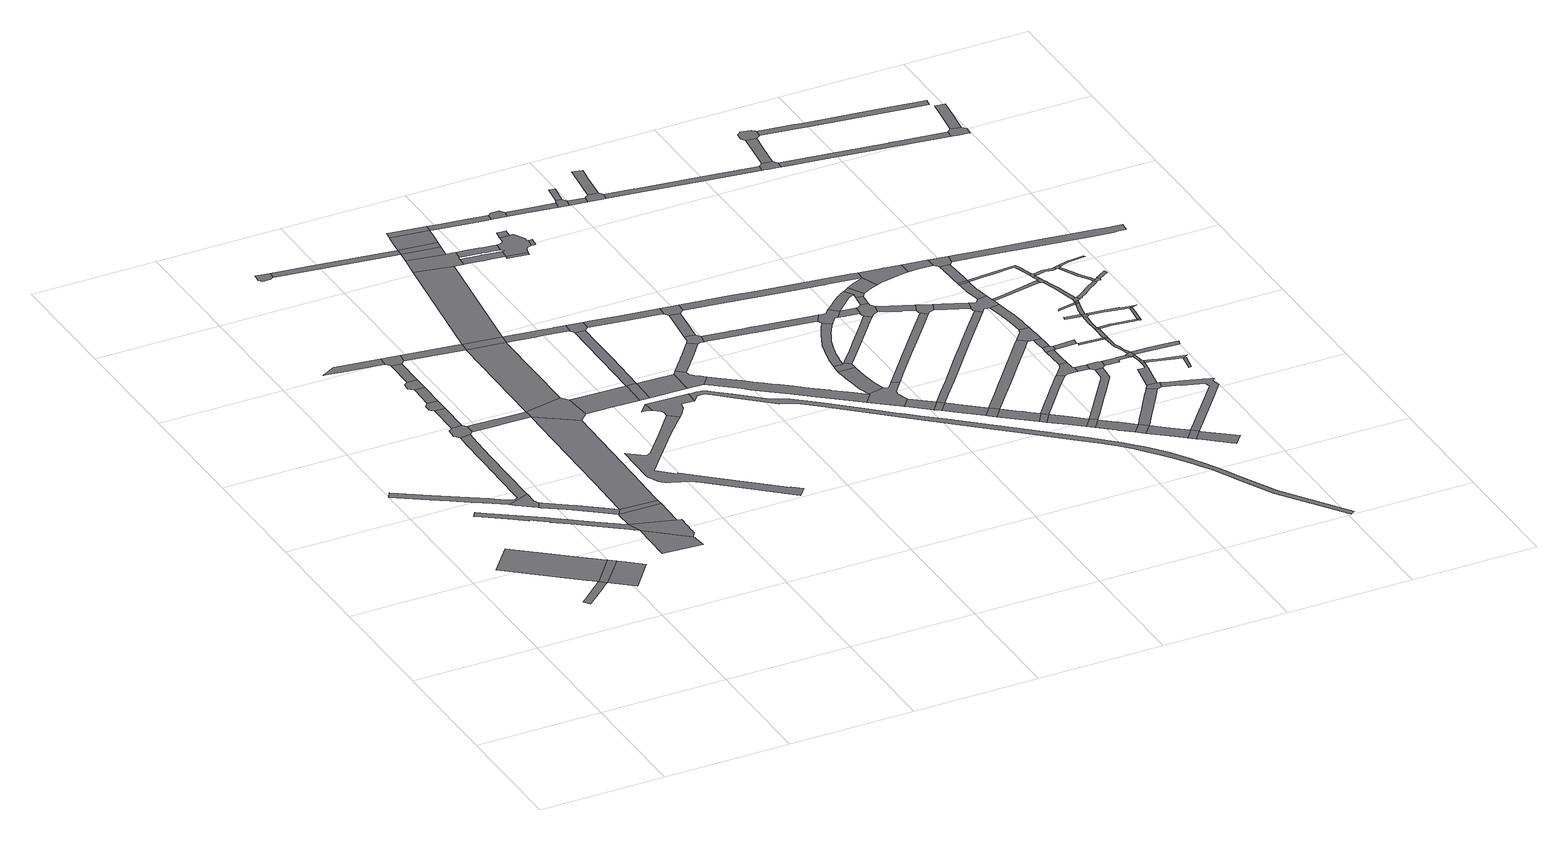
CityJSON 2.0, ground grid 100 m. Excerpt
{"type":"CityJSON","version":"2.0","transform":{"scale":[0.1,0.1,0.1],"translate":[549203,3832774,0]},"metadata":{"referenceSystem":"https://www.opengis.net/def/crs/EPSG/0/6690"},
"CityObjects":{
"road1":{"type":"Road","attributes":{"RoadStructureAttribute.sectionType":"1"},"geometry":[{"type":"MultiSurface","lod":"1","boundaries":[[[0,1,2,3,4,5,6,7,8]]]}]},
"road2":{"type":"Road","attributes":{"function":"2","RoadStructureAttribute.sectionType":"1"},"geometry":[{"type":"MultiSurface","lod":"1","boundaries":[[[9,10,11,12,13,14,15,16,17,18,19,20,0,21]]]}]},
"road3":{"type":"Road","geometry":[{"type":"MultiSurface","lod":"1","boundaries":[[[21,0,8,22]]]}]},
"road4":{"type":"Road","attributes":{"RoadStructureAttribute.sectionType":"1"},"geometry":[{"type":"MultiSurface","lod":"1","boundaries":[[[23,24,25,26,27,28,29,30,31,32,33,34,35,36,37,38,39,40,41,42,43,44,45,46,47,48,49,50,51]]]}]},
"road5":{"type":"Road","geometry":[{"type":"MultiSurface","lod":"1","boundaries":[[[52,22,8,53,54,55,56,57]]]}]},
"road6":{"type":"Road","attributes":{"RoadStructureAttribute.sectionType":"1"},"geometry":[{"type":"MultiSurface","lod":"1","boundaries":[[[58,59,60,61,62,63,64,65,66,67,68,69,70,71,72,73,74,75,76,77,78,79,80,81,82,83,84,85,86,87,88]]]}]},
"road7":{"type":"Road","geometry":[{"type":"MultiSurface","lod":"1","boundaries":[[[89,90,91,92,93,94,95,51,50,96,97,98,99,100]]]}]},
"road8":{"type":"Road","attributes":{"RoadStructureAttribute.sectionType":"1"},"geometry":[{"type":"MultiSurface","lod":"1","boundaries":[[[101,102,103,104,100,99,105,106,107,108,109,110]]]}]},
"road9":{"type":"Road","geometry":[{"type":"MultiSurface","lod":"1","boundaries":[[[111,112,113,114,115,116,29,28,117,118,119]]]}]},
"road10":{"type":"Road","attributes":{"RoadStructureAttribute.sectionType":"1"},"geometry":[{"type":"MultiSurface","lod":"1","boundaries":[[[120,121,122,123,124,125,126,127,128,129]]]}]},
"road11":{"type":"Road","attributes":{"RoadStructureAttribute.sectionType":"1"},"geometry":[{"type":"MultiSurface","lod":"1","boundaries":[[[130,111,119,131]]]}]},
"road12":{"type":"Road","geometry":[{"type":"MultiSurface","lod":"1","boundaries":[[[87,132,133,134,135,136,137]]]}]},
"road13":{"type":"Road","geometry":[{"type":"MultiSurface","lod":"1","boundaries":[[[138,139,140,141,142,143,130,131,144]]]}]},
"road14":{"type":"Road","geometry":[{"type":"MultiSurface","lod":"1","boundaries":[[[88,87,137,145,146,147,148,149,150]]]}]},
"road15":{"type":"Road","geometry":[{"type":"MultiSurface","lod":"1","boundaries":[[[109,151,152,88,150,153,154]]]}]},
"road16":{"type":"Road","attributes":{"RoadStructureAttribute.sectionType":"1"},"geometry":[{"type":"MultiSurface","lod":"1","boundaries":[[[155,156,157,138,144,158,159]]]}]},
"road17":{"type":"Road","attributes":{"RoadStructureAttribute.sectionType":"1"},"geometry":[{"type":"MultiSurface","lod":"1","boundaries":[[[110,109,154,160]]]}]},
"road18":{"type":"Road","geometry":[{"type":"MultiSurface","lod":"1","boundaries":[[[161,162,163,164,165,166,155,159,167]]]}]},
"road19":{"type":"Road","attributes":{"RoadStructureAttribute.sectionType":"1"},"geometry":[{"type":"MultiSurface","lod":"1","boundaries":[[[168,161,167,169]]]}]},
"road20":{"type":"Road","attributes":{"RoadStructureAttribute.sectionType":"1"},"geometry":[{"type":"MultiSurface","lod":"1","boundaries":[[[170,171,118,117,172,173,174,175]]]}]},
"road21":{"type":"Road","geometry":[{"type":"MultiSurface","lod":"1","boundaries":[[[129,128,176,177,168,169,178,179]]]}]},
"road22":{"type":"Road","attributes":{"RoadStructureAttribute.sectionType":"1"},"geometry":[{"type":"MultiSurface","lod":"1","boundaries":[[[174,180,181,182,183,184,185,186,187,188,110,160,189,190,191,192,193,194]]]}]},
"road23":{"type":"Road","geometry":[{"type":"MultiSurface","lod":"1","boundaries":[[[195,196,197,198,199,200,201,202]]]}]},
"road24":{"type":"Road","attributes":{"RoadStructureAttribute.sectionType":"1"},"geometry":[{"type":"MultiSurface","lod":"1","boundaries":[[[203,179,178,204,205,206]]]}]},
"road25":{"type":"Road","geometry":[{"type":"MultiSurface","lod":"1","boundaries":[[[207,175,174,194,208,209]]]}]},
"road26":{"type":"Road","attributes":{"RoadStructureAttribute.sectionType":"1"},"geometry":[{"type":"MultiSurface","lod":"1","boundaries":[[[205,210,175,207,211,212]]]}]},
"road27":{"type":"Road","attributes":{"RoadStructureAttribute.sectionType":"1"},"geometry":[{"type":"MultiSurface","lod":"1","boundaries":[[[213,202,201,214,215,216]]]}]},
"road28":{"type":"Road","geometry":[{"type":"MultiSurface","lod":"1","boundaries":[[[206,205,212,217]]]}]},
"road29":{"type":"Road","attributes":{"RoadStructureAttribute.sectionType":"1"},"geometry":[{"type":"MultiSurface","lod":"1","boundaries":[[[218,219,220,221,222,223,224,225,226,227,228,229,230,231,232,233,234,235,236,237,238,239,240,241,242,243,244,245,246,247,248,249,250]]]}]},
"road30":{"type":"Road","attributes":{"RoadStructureAttribute.sectionType":"1"},"geometry":[{"type":"MultiSurface","lod":"1","boundaries":[[[251,209,208,252,253,254]]]}]},
"road31":{"type":"Road","geometry":[{"type":"MultiSurface","lod":"1","boundaries":[[[255,256,257,258,259,260,261]]]}]},
"road32":{"type":"Road","attributes":{"RoadStructureAttribute.sectionType":"1"},"geometry":[{"type":"MultiSurface","lod":"1","boundaries":[[[262,206,217,263,264,265]]]}]},
"road33":{"type":"Road","geometry":[{"type":"MultiSurface","lod":"1","boundaries":[[[266,254,253,267,268]]]}]},
"road34":{"type":"Road","attributes":{"RoadStructureAttribute.sectionType":"1"},"geometry":[{"type":"MultiSurface","lod":"1","boundaries":[[[269,270,271,272,273,274,217,212,275,276,277,278,279,280]]]}]},
"road35":{"type":"Road","geometry":[{"type":"MultiSurface","lod":"1","boundaries":[[[281,282,255,261,283,284,285,286,287,218,250,288,289,290,291,292]]]}]},
"road36":{"type":"Road","attributes":{"RoadStructureAttribute.sectionType":"1"},"geometry":[{"type":"MultiSurface","lod":"1","boundaries":[[[293,294,295,266,268,296,297,298]]]}]},
"road37":{"type":"Road","attributes":{"RoadStructureAttribute.sectionType":"1"},"geometry":[{"type":"MultiSurface","lod":"1","boundaries":[[[299,268,267,300,301]]]}]},
"road38":{"type":"Road","geometry":[{"type":"MultiSurface","lod":"1","boundaries":[[[302,262,265,303,304,305,306,307,308,309,310,311,312,313]]]}]},
"road39":{"type":"Road","attributes":{"RoadStructureAttribute.sectionType":"1"},"geometry":[{"type":"MultiSurface","lod":"1","boundaries":[[[214,314,302,313,315,316]]]}]},
"road40":{"type":"Road","geometry":[{"type":"MultiSurface","lod":"1","boundaries":[[[216,215,214,316,317]]]}]},
"road41":{"type":"Road","attributes":{"RoadStructureAttribute.sectionType":"7"},"geometry":[{"type":"MultiSurface","lod":"1","boundaries":[[[318,319,320,321,322,323,216,317,324,325,326,327]]]}]},
"road42":{"type":"Road","geometry":[{"type":"MultiSurface","lod":"1","boundaries":[[[280,279,328,293,298,329,330,331,332]]]}]},
"road43":{"type":"Road","geometry":[{"type":"MultiSurface","lod":"1","boundaries":[[[333,318,327,334,335]]]}]},
"road44":{"type":"Road","geometry":[{"type":"MultiSurface","lod":"1","boundaries":[[[336,337,301,300,338,339,340,341,342,343,344,345]]]}]},
"road45":{"type":"Road","attributes":{"RoadStructureAttribute.sectionType":"1"},"geometry":[{"type":"MultiSurface","lod":"1","boundaries":[[[346,347,348,349,304,303,350,351,352,353,354]]]}]},
"road46":{"type":"Road","attributes":{"RoadStructureAttribute.sectionType":"1"},"geometry":[{"type":"MultiSurface","lod":"1","boundaries":[[[355,356,357,358,311,310,359,360,361,362,363,364,365,366,367]]]}]},
"road47":{"type":"Road","attributes":{"RoadStructureAttribute.sectionType":"1"},"geometry":[{"type":"MultiSurface","lod":"1","boundaries":[[[368,369,370,371,372,336,345,373,374,375,376,377]]]}]},
"road48":{"type":"Road","attributes":{"RoadStructureAttribute.sectionType":"1"},"geometry":[{"type":"MultiSurface","lod":"1","boundaries":[[[378,379,380,381,332,331,382,383,384,385,386,387]]]}]},
"road49":{"type":"Road","geometry":[{"type":"MultiSurface","lod":"1","boundaries":[[[353,388,389,390,391]]]}]},
"road50":{"type":"Road","attributes":{"RoadStructureAttribute.sectionType":"1"},"geometry":[{"type":"MultiSurface","lod":"1","boundaries":[[[392,393,394,334,327,395,396,397,398,399]]]}]},
"road51":{"type":"Road","geometry":[{"type":"MultiSurface","lod":"1","boundaries":[[[400,401,402,367,366,403,404,405,406,407,408,354,353,391,409,410,411,412,413,414,415,416,417,418,419,420,421,422,423]]]}]},
"road52":{"type":"Road","geometry":[{"type":"MultiSurface","lod":"1","boundaries":[[[424,425,426,368,377,427,428,429,430]]]}]},
"road53":{"type":"Road","attributes":{"RoadStructureAttribute.sectionType":"1"},"geometry":[{"type":"MultiSurface","lod":"1","boundaries":[[[431,432,433,434,435,436,437,438,439,440,441,442,339,338,443,444,445,446,447,448,449,450,451,452]]]}]},
"road54":{"type":"Road","geometry":[{"type":"MultiSurface","lod":"1","boundaries":[[[453,454,455,456,457,400,423]]]}]},
"road55":{"type":"Road","attributes":{"RoadStructureAttribute.sectionType":"1"},"geometry":[{"type":"MultiSurface","lod":"1","boundaries":[[[458,459,424,430,460]]]}]},
"road56":{"type":"Road","geometry":[{"type":"MultiSurface","lod":"1","boundaries":[[[461,462,463,464,414,413]]]}]},
"road57":{"type":"Road","geometry":[{"type":"MultiSurface","lod":"1","boundaries":[[[465,387,386,466,458,460,467,468]]]}]},
"road58":{"type":"Road","geometry":[{"type":"MultiSurface","lod":"1","boundaries":[[[469,470,471,399,398,472,473,474,475,476]]]}]},
"road59":{"type":"Road","attributes":{"RoadStructureAttribute.sectionType":"1"},"geometry":[{"type":"MultiSurface","lod":"1","boundaries":[[[477,473,472,478,479,480]]]}]},
"road60":{"type":"Road","geometry":[{"type":"MultiSurface","lod":"1","boundaries":[[[481,482,483,484,485,486,452,451,487,488,489,490,491,492,493,494]]]}]},
"road61":{"type":"Road","attributes":{"RoadStructureAttribute.sectionType":"1"},"geometry":[{"type":"MultiSurface","lod":"1","boundaries":[[[495,496,497,498,499,500,501,502,503,429,428,504,505,506,507,508,509,510,511,512,513,514]]]}]},
"road62":{"type":"Road","attributes":{"RoadStructureAttribute.sectionType":"1"},"geometry":[{"type":"MultiSurface","lod":"1","boundaries":[[[515,516,517,518,519,520,521,522,523,524,525,526,486,485]]]}]},
"road63":{"type":"Road","geometry":[{"type":"MultiSurface","lod":"1","boundaries":[[[527,528,529,530,531,532,533,534,520,519,535,536]]]}]},
"road64":{"type":"Road","attributes":{"RoadStructureAttribute.sectionType":"1"},"geometry":[{"type":"MultiSurface","lod":"1","boundaries":[[[490,489,537,538,539,540]]]}]},
"road65":{"type":"Road","attributes":{"RoadStructureAttribute.sectionType":"1"},"geometry":[{"type":"MultiSurface","lod":"1","boundaries":[[[541,542,543,544,545,546,547,548,549,550,551,552,553,554,555,556,557,558,559,560,561,562,563,564,565,566,567,568,569,570,571,572,573,574,575,576,577,578,579,292,291,580,581,582,583,584,585,586,587,588,589,590,591,592,593,594,595,596,597,598,599,600,601,602,603,604,605,606,607,608,609,610,611,612,613,614,615,616,617]]]}]},
"road66":{"type":"Road","geometry":[{"type":"MultiSurface","lod":"1","boundaries":[[[618,480,479,619,620,621,622]]]}]},
"road67":{"type":"Road","geometry":[{"type":"MultiSurface","lod":"1","boundaries":[[[540,539,623,624]]]}]},
"road68":{"type":"Road","geometry":[{"type":"MultiSurface","lod":"1","boundaries":[[[625,626,627,618,622]]]}]},
"road69":{"type":"Road","attributes":{"RoadStructureAttribute.sectionType":"1"},"geometry":[{"type":"MultiSurface","lod":"1","boundaries":[[[628,629,630,631,632,633,634,635,636,637,638,639,640,641,642,531,530,643,644,645,646,647,648,649,650,651,652,653,654,655,656,657,658,659,660]]]}]},
"road70":{"type":"Road","attributes":{"RoadStructureAttribute.sectionType":"1"},"geometry":[{"type":"MultiSurface","lod":"1","boundaries":[[[661,621,620,662,663]]]}]},
"road71":{"type":"Road","attributes":{"RoadStructureAttribute.sectionType":"1"},"geometry":[{"type":"MultiSurface","lod":"1","boundaries":[[[664,665,624,623,666,667,668]]]}]},
"road72":{"type":"Road","attributes":{"RoadStructureAttribute.sectionType":"1"},"geometry":[{"type":"MultiSurface","lod":"1","boundaries":[[[669,670,671,672,673,674,527,536,675,676,677,678]]]}]},
"road73":{"type":"Road","geometry":[{"type":"MultiSurface","lod":"1","boundaries":[[[679,680,681,663,662,682,683,684,685,686,687]]]}]},
"road74":{"type":"Road","geometry":[{"type":"MultiSurface","lod":"1","boundaries":[[[668,667,688,689,690]]]}]},
"road75":{"type":"Road","attributes":{"RoadStructureAttribute.sectionType":"1"},"geometry":[{"type":"MultiSurface","lod":"1","boundaries":[[[691,692,693,694,695,696,697,698,468,467,699,700,701,702,703,704,705,706,707,708,709]]]}]},
"road76":{"type":"Road","geometry":[{"type":"MultiSurface","lod":"1","boundaries":[[[710,711,712,713,514,513,714,628,660,715,716,717,718,719]]]}]},
"road77":{"type":"Road","attributes":{"RoadStructureAttribute.sectionType":"1"},"geometry":[{"type":"MultiSurface","lod":"1","boundaries":[[[720,721,722,679,687,723,724,725]]]}]},
"road78":{"type":"Road","attributes":{"RoadStructureAttribute.sectionType":"1"},"geometry":[{"type":"MultiSurface","lod":"1","boundaries":[[[726,727,728,690,689,729,730,731]]]}]},
"road79":{"type":"Road","attributes":{"RoadStructureAttribute.sectionType":"1"},"geometry":[{"type":"MultiSurface","lod":"1","boundaries":[[[732,733,734,735,736,481,494,737,738,739,740,741,742,743]]]}]},
"road80":{"type":"Road","attributes":{"RoadStructureAttribute.sectionType":"1"},"geometry":[{"type":"MultiSurface","lod":"1","boundaries":[[[744,745,719,718,746,747,748]]]}]},
"road81":{"type":"Road","geometry":[{"type":"MultiSurface","lod":"1","boundaries":[[[731,730,749,750]]]}]},
"road82":{"type":"Road","attributes":{"RoadStructureAttribute.sectionType":"1"},"geometry":[{"type":"MultiSurface","lod":"1","boundaries":[[[751,752,753,754,755,756,757,758,759,760,761,710,719,762,763,764,765,766,767]]]}]},
"road83":{"type":"Road","attributes":{"RoadStructureAttribute.sectionType":"1"},"geometry":[{"type":"MultiSurface","lod":"1","boundaries":[[[768,769,770,750,749,771,772,773]]]}]},
"road84":{"type":"Road","geometry":[{"type":"MultiSurface","lod":"1","boundaries":[[[774,775,776,748,747,777,778,669,678,779,780,781,782,783,784,785]]]}]},
"road85":{"type":"Road","attributes":{"RoadStructureAttribute.sectionType":"1"},"geometry":[{"type":"MultiSurface","lod":"1","boundaries":[[[786,787,788,789,790,791,792,793,794,540,624,795,796,797,798,799,800,801,802,803]]]}]},
"road86":{"type":"Road","attributes":{"RoadStructureAttribute.sectionType":"1"},"geometry":[{"type":"MultiSurface","lod":"1","boundaries":[[[804,774,785,805]]]}]},
"road87":{"type":"Road","geometry":[{"type":"MultiSurface","lod":"1","boundaries":[[[773,772,806,807,808]]]}]},
"road88":{"type":"Road","geometry":[{"type":"MultiSurface","lod":"1","boundaries":[[[809,810,751,767,804,805,811,812]]]}]},
"road89":{"type":"Road","attributes":{"RoadStructureAttribute.sectionType":"1"},"geometry":[{"type":"MultiSurface","lod":"1","boundaries":[[[813,814,815,816,817,668,690,818,819,820,821,822,823,824]]]}]},
"road90":{"type":"Road","attributes":{"RoadStructureAttribute.sectionType":"1"},"geometry":[{"type":"MultiSurface","lod":"1","boundaries":[[[825,826,827,828,731,750,829,830,831]]]}]},
"road91":{"type":"Road","attributes":{"RoadStructureAttribute.sectionType":"1"},"geometry":[{"type":"MultiSurface","lod":"1","boundaries":[[[832,782,781,833,834,835,836]]]}]},
"road92":{"type":"Road","attributes":{"RoadStructureAttribute.sectionType":"1"},"geometry":[{"type":"MultiSurface","lod":"1","boundaries":[[[837,838,839,840,807,806,841,842,843,844]]]}]},
"road93":{"type":"Road","attributes":{"RoadStructureAttribute.sectionType":"1"},"geometry":[{"type":"MultiSurface","lod":"1","boundaries":[[[708,845,846,847,848,849,809,812,850,851]]]}]},
"road94":{"type":"Road","attributes":{"RoadStructureAttribute.sectionType":"1"},"geometry":[{"type":"MultiSurface","lod":"1","boundaries":[[[852,853,854,684,683,855,856,857,858,859]]]}]},
"road95":{"type":"Road","geometry":[{"type":"MultiSurface","lod":"1","boundaries":[[[844,843,860,861,862]]]}]},
"road96":{"type":"Road","geometry":[{"type":"MultiSurface","lod":"1","boundaries":[[[863,864,836,835,865,732,743,866,867,868,869,870]]]}]},
"road97":{"type":"Road","attributes":{"RoadStructureAttribute.sectionType":"1"},"geometry":[{"type":"MultiSurface","lod":"1","boundaries":[[[871,872,873,874,875,773,808,876,877,878,879,880,881,882]]]}]},
"road98":{"type":"Road","attributes":{"RoadStructureAttribute.sectionType":"1"},"geometry":[{"type":"MultiSurface","lod":"1","boundaries":[[[883,884,861,860,885,886,887]]]}]},
"road99":{"type":"Road","geometry":[{"type":"MultiSurface","lod":"1","boundaries":[[[888,889,890,891,709,708,851,892,893,894,895,896,897,898]]]}]},
"road100":{"type":"Road","geometry":[{"type":"MultiSurface","lod":"1","boundaries":[[[899,900,901,902,903,904,905,906,825,831,907,908,909]]]}]},
"road101":{"type":"Road","attributes":{"RoadStructureAttribute.sectionType":"1"},"geometry":[{"type":"MultiSurface","lod":"1","boundaries":[[[910,870,869,911,912,913]]]}]},
"road102":{"type":"Road","geometry":[{"type":"MultiSurface","lod":"1","boundaries":[[[887,886,914,915]]]}]},
"road103":{"type":"Road","attributes":{"RoadStructureAttribute.sectionType":"1"},"geometry":[{"type":"MultiSurface","lod":"1","boundaries":[[[916,917,918,919,920,921,922,844,862,923,924,925,926,927,928,929,930,931,932]]]}]},
"road104":{"type":"Road","attributes":{"RoadStructureAttribute.sectionType":"1"},"geometry":[{"type":"MultiSurface","lod":"1","boundaries":[[[933,934,935,903,902]]]}]},
"road105":{"type":"Road","attributes":{"RoadStructureAttribute.sectionType":"1"},"geometry":[{"type":"MultiSurface","lod":"1","boundaries":[[[909,908,936,937]]]}]},
"road106":{"type":"Road","geometry":[{"type":"MultiSurface","lod":"1","boundaries":[[[938,939,935,934,940,941]]]}]},
"road107":{"type":"Road","geometry":[{"type":"MultiSurface","lod":"1","boundaries":[[[942,943,944,813,824,945,946,947,948,949,950,951]]]}]},
"road108":{"type":"Road","attributes":{"RoadStructureAttribute.sectionType":"1"},"geometry":[{"type":"MultiSurface","lod":"1","boundaries":[[[952,947,946,953,939,938]]]}]},
"road109":{"type":"Road","attributes":{"RoadStructureAttribute.sectionType":"1"},"geometry":[{"type":"MultiSurface","lod":"1","boundaries":[[[954,915,914,955,956,957,958]]]}]},
"road110":{"type":"Road","geometry":[{"type":"MultiSurface","lod":"1","boundaries":[[[959,960,961,937,936,871,882,962,963]]]}]},
"road111":{"type":"Road","geometry":[{"type":"MultiSurface","lod":"1","boundaries":[[[964,965,966,967,968,969,913,912,970,786,803,971,972,973,974,975,976,977,978]]]}]},
"road112":{"type":"Road","attributes":{"RoadStructureAttribute.sectionType":"1"},"geometry":[{"type":"MultiSurface","lod":"1","boundaries":[[[979,980,981,982,983,984,985,986,987,975,974,988,989,990,991,992,993,994,942,951]]]}]},
"road113":{"type":"Road","attributes":{"RoadStructureAttribute.sectionType":"1"},"geometry":[{"type":"MultiSurface","lod":"1","boundaries":[[[898,897,995,996,997]]]}]},
"road114":{"type":"Road","geometry":[{"type":"MultiSurface","lod":"1","boundaries":[[[998,999,1000,1001,941,940]]]}]},
"road115":{"type":"Road","attributes":{"RoadStructureAttribute.sectionType":"1"},"geometry":[{"type":"MultiSurface","lod":"1","boundaries":[[[1002,1003,1004,1005,1006,1007,1008,1009,1010,967,966]]]}]},
"road116":{"type":"Road","geometry":[{"type":"MultiSurface","lod":"1","boundaries":[[[1011,1012,1013,916,932,1014,1015,1016,1017]]]}]},
"road117":{"type":"Road","geometry":[{"type":"MultiSurface","lod":"1","boundaries":[[[1018,1019,1007,1006]]]}]},
"road118":{"type":"Road","attributes":{"RoadStructureAttribute.sectionType":"1"},"geometry":[{"type":"MultiSurface","lod":"1","boundaries":[[[1020,1021,1022,1023,1024,1025,1026,1027,1028,1019,1018,1029,1030,1031,1032,1033,1034]]]}]},
"road119":{"type":"Road","attributes":{"RoadStructureAttribute.sectionType":"1"},"geometry":[{"type":"MultiSurface","lod":"1","boundaries":[[[1035,1036,963,962,1037,1038,1039,1040,1041,1042,1043]]]}]},
"road120":{"type":"Road","attributes":{"RoadStructureAttribute.sectionType":"1"},"geometry":[{"type":"MultiSurface","lod":"1","boundaries":[[[1044,1045,1046,1047,1048,1049,1050,1051,1052,1053,1011,1017,1054,1055,1056,1057,1058,1059,1060]]]}]},
"road121":{"type":"Road","attributes":{"RoadStructureAttribute.sectionType":"1"},"geometry":[{"type":"MultiSurface","lod":"1","boundaries":[[[1061,1062,1063,1064,1065,1066,1067,1068,1069,1070,1071,1016,1015,1072,1073,1074,1075,1076,1077,1078,887,915]]]}]},
"road122":{"type":"Road","geometry":[{"type":"MultiSurface","lod":"1","boundaries":[[[997,996,1079,1020,1034,1080,1081,1082]]]}]},
"road123":{"type":"Road","geometry":[{"type":"MultiSurface","lod":"1","boundaries":[[[1083,1084,1085,1086,1087]]]}]},
"road124":{"type":"Road","geometry":[{"type":"MultiSurface","lod":"1","boundaries":[[[1088,1089,859,858,1090,1091,1092,1093,1094,1095]]]}]},
"road125":{"type":"Road","geometry":[{"type":"MultiSurface","lod":"1","boundaries":[[[1096,1097,1044,1060,1098]]]}]},
"road126":{"type":"Road","geometry":[{"type":"MultiSurface","lod":"1","boundaries":[[[1099,1100,1101,1102,1043,1042,1103]]]}]},
"road127":{"type":"Road","attributes":{"RoadStructureAttribute.sectionType":"1"},"geometry":[{"type":"MultiSurface","lod":"1","boundaries":[[[1104,1103,1042,1097,1096]]]}]},
"road128":{"type":"Road","attributes":{"RoadStructureAttribute.sectionType":"1"},"geometry":[{"type":"MultiSurface","lod":"1","boundaries":[[[1105,1106,1107,978,977,1108,1109,1110]]]}]},
"road129":{"type":"Road","attributes":{"RoadStructureAttribute.sectionType":"1"},"geometry":[{"type":"MultiSurface","lod":"1","boundaries":[[[1086,1111,1112,1113,1100,1099,1114,1115,1116,1117,1118]]]}]},
"road130":{"type":"Road","attributes":{"RoadStructureAttribute.sectionType":"1"},"geometry":[{"type":"MultiSurface","lod":"1","boundaries":[[[1119,1088,1095,1120,1121,1122]]]}]},
"road131":{"type":"Road","geometry":[{"type":"MultiSurface","lod":"1","boundaries":[[[1087,1086,1118,1123]]]}]},
"road132":{"type":"Road","attributes":{"RoadStructureAttribute.sectionType":"1"},"geometry":[{"type":"MultiSurface","lod":"1","boundaries":[[[1124,1087,1123,1125,1126]]]}]},
"road133":{"type":"Road","geometry":[{"type":"MultiSurface","lod":"1","boundaries":[[[1127,1128,1129,1130,1131]]]}]},
"road134":{"type":"Road","attributes":{"RoadStructureAttribute.sectionType":"1"},"geometry":[{"type":"MultiSurface","lod":"1","boundaries":[[[1132,1133,1134,1018,1006,1135,1136,1137,1138,1139,1140,1141]]]}]},
"road135":{"type":"Road","geometry":[{"type":"MultiSurface","lod":"1","boundaries":[[[1142,1143,1144,1145,1124,1126]]]}]},
"road136":{"type":"Road","attributes":{"RoadStructureAttribute.sectionType":"1"},"geometry":[{"type":"MultiSurface","lod":"1","boundaries":[[[1130,1146,1147,1144,1143,1148,1149]]]}]},
"road137":{"type":"Road","geometry":[{"type":"MultiSurface","lod":"1","boundaries":[[[1150,1151,1152,1153,1154,1119,1122,1155,1156,1157,1158,1159,1160]]]}]},
"road138":{"type":"Road","geometry":[{"type":"MultiSurface","lod":"1","boundaries":[[[1161,1162,1163,1164,1165,1166]]]}]},
"road139":{"type":"Road","geometry":[{"type":"MultiSurface","lod":"1","boundaries":[[[1131,1130,1149,1167,1168]]]}]},
"road140":{"type":"Road","attributes":{"RoadStructureAttribute.sectionType":"1"},"geometry":[{"type":"MultiSurface","lod":"1","boundaries":[[[1169,1170,1171,1172,1098,1060,1173,1174,1175,1176,1177]]]}]},
"road141":{"type":"Road","attributes":{"RoadStructureAttribute.sectionType":"1"},"geometry":[{"type":"MultiSurface","lod":"1","boundaries":[[[1166,1178,1179,1180,1131,1168,1181,1182,1183]]]}]},
"road142":{"type":"Road","attributes":{"RoadStructureAttribute.sectionType":"1"},"geometry":[{"type":"MultiSurface","lod":"1","boundaries":[[[1184,1185,1186,1187,1188,1099,1103,1189,1190,1191,1192,1193]]]}]},
"road143":{"type":"Road","geometry":[{"type":"MultiSurface","lod":"1","boundaries":[[[1161,1166,1183,1194]]]}]},
"road144":{"type":"Road","geometry":[{"type":"MultiSurface","lod":"1","boundaries":[[[1176,1195,1196,1197,1198,1199]]]}]},
"road145":{"type":"Road","attributes":{"RoadStructureAttribute.sectionType":"1"},"geometry":[{"type":"MultiSurface","lod":"1","boundaries":[[[1200,1201,1161,1194]]]}]},
"road146":{"type":"Road","attributes":{"RoadStructureAttribute.sectionType":"1"},"geometry":[{"type":"MultiSurface","lod":"1","boundaries":[[[1202,1203,1204,1205,1206,1142,1126,1207,1208,1209,1210,1211]]]}]},
"road147":{"type":"Road","geometry":[{"type":"MultiSurface","lod":"1","boundaries":[[[1212,1213,1214,1215,1216,1105,1110,1217,1218,1219,1220]]]}]},
"road148":{"type":"Road","attributes":{"RoadStructureAttribute.sectionType":"1"},"geometry":[{"type":"MultiSurface","lod":"1","boundaries":[[[1221,1222,1223,1224,1225,1220,1219,1226,1227,1228,1229,1230,1231]]]}]},
"road149":{"type":"Road","geometry":[{"type":"MultiSurface","lod":"1","boundaries":[[[1141,1140,1232,1233,1234]]]}]},
"road150":{"type":"Road","attributes":{"RoadStructureAttribute.sectionType":"1"},"geometry":[{"type":"MultiSurface","lod":"1","boundaries":[[[1233,1232,1235,1236,1215,1214]]]}]},
"road151":{"type":"Road","geometry":[{"type":"MultiSurface","lod":"1","boundaries":[[[1231,1230,1201,1200,1237,1238]]]}]},
"road152":{"type":"Road","attributes":{"RoadStructureAttribute.sectionType":"1"},"geometry":[{"type":"MultiSurface","lod":"1","boundaries":[[[1239,1240,1241,1168,1167,1242,1243,1244,1245,1246]]]}]},
"road153":{"type":"Road","attributes":{"RoadStructureAttribute.sectionType":"1"},"geometry":[{"type":"MultiSurface","lod":"1","boundaries":[[[1247,1248,1249,1250,1234,1233,1251,1252,1253,1254]]]}]},
"road154":{"type":"Road","geometry":[{"type":"MultiSurface","lod":"1","boundaries":[[[1211,1210,1255,1256,1257,1258]]]}]},
"road155":{"type":"Road","attributes":{"RoadStructureAttribute.sectionType":"1"},"geometry":[{"type":"MultiSurface","lod":"1","boundaries":[[[1259,1260,1261,1238,1237,1262,1263,1264,1265,1266,1267]]]}]},
"road156":{"type":"Road","attributes":{"RoadStructureAttribute.sectionType":"1"},"geometry":[{"type":"MultiSurface","lod":"1","boundaries":[[[1245,1211,1258,1268]]]}]},
"road157":{"type":"Road","geometry":[{"type":"MultiSurface","lod":"1","boundaries":[[[1269,1270,1254,1253,1271,1272,1273]]]}]},
"road158":{"type":"Road","geometry":[{"type":"MultiSurface","lod":"1","boundaries":[[[1246,1245,1268,1274,1275]]]}]},
"road159":{"type":"Road","attributes":{"RoadStructureAttribute.sectionType":"1"},"geometry":[{"type":"MultiSurface","lod":"1","boundaries":[[[1276,1277,1278,1279,1280,1272,1271,1281,1282,1283,1284,1259,1285]]]}]},
"road160":{"type":"Road","geometry":[{"type":"MultiSurface","lod":"1","boundaries":[[[1286,1287,1285,1259,1267,1288,1289,1290]]]}]},
"road161":{"type":"Road","attributes":{"RoadStructureAttribute.sectionType":"1"},"geometry":[{"type":"MultiSurface","lod":"1","boundaries":[[[1291,1292,1293,1294,1295,1296,1297,1298,1299,1082,1081,1300,1301,1302,1303,1304,1305,1306,1307,1308,1309,1310,1311,1312,1313]]]}]},
"road162":{"type":"Road","attributes":{"RoadStructureAttribute.sectionType":"1"},"geometry":[{"type":"MultiSurface","lod":"1","boundaries":[[[1314,1315,1316,1317,1318,1319,1094,1093,1320,1321,1322,1323,1324,1325,1326]]]}]},
"road163":{"type":"Road","attributes":{"RoadStructureAttribute.sectionType":"1"},"geometry":[{"type":"MultiSurface","lod":"1","boundaries":[[[1327,1328,1329,1269,1273,1330,1331,1332,1333,1334]]]}]},
"road164":{"type":"Road","attributes":{"RoadStructureAttribute.sectionType":"1"},"geometry":[{"type":"MultiSurface","lod":"1","boundaries":[[[1335,1336,1286,1290,1337]]]}]},
"road165":{"type":"Road","geometry":[{"type":"MultiSurface","lod":"1","boundaries":[[[1327,1334,1338]]]}]},
"road166":{"type":"Road","attributes":{"RoadStructureAttribute.sectionType":"1"},"geometry":[{"type":"MultiSurface","lod":"1","boundaries":[[[1339,1340,1341,1342,1343,1158,1157,1344,1345,1346,1347,1348,1349,1350]]]}]},
"road167":{"type":"Road","geometry":[{"type":"MultiSurface","lod":"1","boundaries":[[[1351,1352,1326,1325,1353,1354,1355,1356,1357,1358,1359]]]}]},
"road168":{"type":"Road","attributes":{"RoadStructureAttribute.sectionType":"1"},"geometry":[{"type":"MultiSurface","lod":"1","boundaries":[[[1360,1361,1362,1351,1359,1363,1364]]]}]}
},
"vertices":[
[808,1621,0],[677,1502,0],[659,1486,0],[581,1417,0],[620,1372,0],[666,1413,0],[774,1508,0],[829,1555,0],[854,1577,0],
[962,1888,0],[939,1906,0],[754,2058,0],[629,2156,0],[419,2328,0],[228,2094,0],[280,2052,0],[423,1934,0],[619,1774,0],[745,1673,0],[749,1670,0],[802,1627,0],[999,1858,0],
[1053,1814,0],
[900,2932,0],[903,3229,0],[903,3232,0],[905,3510,0],[910,3732,0],[913,3848,0],[832,3839,0],[830,3734,0],[826,3509,0],[823,3269,0],[823,3233,0],[818,2912,0],[799,2906,0],[785,2903,0],[778,2901,0],[700,2954,0],[631,3001,0],[510,3079,0],[283,3229,0],[33,3395,0],[1,3339,0],[200,3207,0],[250,3174,0],[371,3094,0],[499,3008,0],[567,2965,0],[626,2928,0],[723,2858,0],[904,2931,0],
[1106,1771,0],[858,1581,0],[904,1545,0],[1001,1466,0],[1030,1442,0],[1219,1679,0],
[1332,2244,0],[1310,2260,0],[1273,2287,0],[1231,2317,0],[1225,2321,0],[1120,2398,0],[1000,2485,0],[923,2541,0],[867,2583,0],[820,2616,0],[695,2705,0],[521,2825,0],[452,2872,0],[421,2828,0],[422,2829,0],[435,2820,0],[626,2683,0],[748,2595,0],[755,2603,0],[804,2568,0],[801,2562,0],[877,2512,0],[872,2505,0],[913,2477,0],[995,2417,0],[1117,2329,0],[1338,2161,0],[1358,2145,0],[1374,2133,0],[1395,2117,0],[1357,2227,0],
[917,2791,0],[915,2794,0],[910,2803,0],[907,2811,0],[905,2818,0],[903,2825,0],[903,2833,0],[758,2830,0],[797,2800,0],[857,2754,0],[893,2726,0],[922,2784,0],
[1272,2535,0],[1149,2629,0],[1093,2663,0],[940,2771,0],[904,2718,0],[1060,2613,0],[1124,2563,0],[1300,2427,0],[1357,2383,0],[1397,2439,0],
[834,3985,0],[815,3967,0],[807,3959,0],[804,3959,0],[798,3880,0],[813,3862,0],[943,3875,0],[943,3957,0],[916,3986,0],
[820,5069,0],[468,5117,0],[348,5054,0],[355,5053,0],[387,5048,0],[457,5039,0],[486,5035,0],[806,4991,0],[811,4990,0],[821,5069,0],
[836,4252,0],[918,4251,0],
[1393,1960,0],[1390,1758,0],[1709,1741,0],[1698,1833,0],[1695,1850,0],[1693,1865,0],
[837,4369,0],[825,4357,0],[818,4350,0],[807,4339,0],[808,4282,0],[817,4273,0],[919,4368,0],
[1728,1915,0],[1723,1919,0],[1724,1946,0],[1724,1947,0],[1728,2118,0],[1693,2129,0],
[1357,2360,0],[1357,2232,0],[1693,2144,0],[1696,2379,0],
[840,4576,0],[840,4561,0],[840,4560,0],[920,4560,0],[920,4576,0],
[1697,2429,0],
[841,4699,0],[820,4679,0],[809,4669,0],[802,4613,0],[813,4612,0],[823,4598,0],[921,4691,0],
[844,4950,0],[923,4941,0],
[1174,3951,0],[1169,3951,0],[1167,3871,0],[1175,3871,0],[1413,3866,0],[1414,3944,0],
[815,4987,0],[844,4960,0],[953,4970,0],[964,5050,0],
[1409,3515,0],[1408,3283,0],[1405,3087,0],[1402,2848,0],[1401,2728,0],[1399,2620,0],[1399,2617,0],[1397,2449,0],[1397,2446,0],[1697,2446,0],[1699,2616,0],[1700,2696,0],[1707,3178,0],[1711,3518,0],[1713,3660,0],
[542,6500,0],[533,6439,0],[554,6406,0],[615,6406,0],[626,6412,0],[630,6415,0],[646,6424,0],[655,6484,0],
[1374,4994,0],[1420,4906,0],[1420,4905,0],[1431,4987,0],
[1718,4009,0],[1778,3727,0],[1763,3951,0],
[1414,3963,0],[1722,4847,0],[1722,4866,0],
[1041,6430,0],[1605,6292,0],[1608,6315,0],[1612,6352,0],
[1732,4947,0],
[2284,3443,0],[2115,3232,0],[1943,3034,0],[1932,3025,0],[1926,3021,0],[1919,3019,0],[1915,3019,0],[1902,3023,0],[1778,3113,0],[1776,2769,0],[1780,2749,0],[1782,2742,0],[1787,2728,0],[1805,2688,0],[1821,2662,0],[1833,2647,0],[1856,2628,0],[1891,2607,0],[2028,2555,0],[2085,2505,0],[2636,2023,0],[2699,2100,0],[2628,2161,0],[2623,2156,0],[2206,2519,0],[1996,2704,0],[1985,2692,0],[1862,2808,0],[1976,2946,0],[2042,3025,0],[2177,3182,0],[2312,3330,0],[2362,3380,0],
[1993,3945,0],[1995,3723,0],[2208,3719,0],[2212,3938,0],
[2218,3650,0],[2151,3570,0],[2159,3571,0],[2183,3570,0],[2194,3568,0],[2205,3564,0],[2225,3553,0],
[1572,6030,0],[1730,4947,0],[1865,5957,0],[1868,5974,0],
[2212,3939,0],[2289,3717,0],[2293,3938,0],
[2167,4888,0],[2118,4894,0],[2115,4895,0],[2021,4907,0],[1983,4913,0],[1943,4918,0],[1932,4839,0],[1936,4838,0],[1984,4832,0],[2107,4815,0],[2199,4803,0],[2210,4882,0],
[2478,3640,0],[2478,3644,0],[2258,3532,0],[2277,3514,0],[2283,3503,0],[2287,3489,0],[2287,3460,0],[2394,3418,0],[2434,3478,0],[2452,3539,0],[2555,3532,0],[2557,3639,0],
[2222,4761,0],[2220,4595,0],[2217,4326,0],[2300,4328,0],[2300,4595,0],[2300,4755,0],
[2313,3938,0],[2586,3712,0],[2590,3930,0],
[1594,6196,0],[1942,5966,0],[1951,6042,0],[1948,6047,0],[1947,6054,0],[1948,6057,0],[1950,6061,0],[1954,6065,0],[1956,6066,0],[1965,6139,0],[1939,6142,0],[1891,6148,0],
[1607,6291,0],[1894,6168,0],[1905,6253,0],
[1915,6323,0],
[1637,6534,0],[1637,6525,0],[1635,6524,0],[1623,6438,0],[1613,6361,0],[1613,6359,0],[1917,6322,0],[1927,6398,0],[1938,6481,0],[1939,6491,0],
[2222,4765,0],[2301,4756,0],[2331,4780,0],[2335,4784,0],[2337,4865,0],
[1647,6594,0],[1945,6551,0],[1648,6593,0],
[2619,3965,0],[2605,3947,0],[2716,3709,0],[2784,3793,0],[2748,3822,0],[2709,3853,0],[2698,3862,0],[2685,3873,0],[2684,3885,0],[2682,3912,0],
[2142,6017,0],[2126,6019,0],[2116,6020,0],[2105,6022,0],[2013,5957,0],[2089,5948,0],[2153,5941,0],[2262,5928,0],[2271,6000,0],
[2177,6113,0],[2145,6117,0],[2080,6125,0],[2059,6127,0],[2093,6049,0],[2111,6047,0],[2115,6047,0],[2125,6045,0],[2129,6045,0],[2166,6040,0],[2197,6037,0],[2266,6028,0],[2275,6101,0],
[2869,4274,0],[2768,4146,0],[2729,4098,0],[2712,4077,0],[2708,4072,0],[2754,4001,0],[2774,4026,0],[2792,4047,0],[2839,4104,0],[2933,4223,0],
[2894,4789,0],[2611,4827,0],[2387,4858,0],[2340,4864,0],[2337,4784,0],[2614,4746,0],[2853,4713,0],[2901,4707,0],[2907,4706,0],[2912,4786,0],
[2258,5897,0],[2315,5890,0],[2423,5876,0],[2427,5904,0],
[2235,6512,0],[2057,6536,0],[1967,6547,0],[1968,6489,0],[2054,6476,0],[2349,6436,0],[2400,6429,0],[2407,6487,0],
[2340,6176,0],[2333,6118,0],[2304,6097,0],[2278,6022,0],[2289,6011,0],[2292,6004,0],[2292,6002,0],[2291,6000,0],[2286,5998,0],[2433,5931,0],[2443,5953,0],[2456,5967,0],[2473,5976,0],[2492,5979,0],[2504,6052,0],[2497,6054,0],[2494,6058,0],[2493,6065,0],[2493,6072,0],[2496,6077,0],[2487,6095,0],[2447,6176,0],[2442,6172,0],[2418,6175,0],
[2891,4352,0],[2884,4296,0],[2883,4292,0],[2962,4234,0],[2988,4230,0],[2999,4310,0],[2972,4344,0],
[3616,3121,0],[3492,3220,0],[3482,3228,0],[3393,3301,0],[3339,3344,0],[3276,3396,0],[3196,3460,0],[3151,3496,0],[3107,3532,0],[3043,3582,0],[2981,3631,0],[2860,3731,0],[2777,3659,0],[2935,3530,0],[2984,3489,0],[3090,3403,0],[3210,3305,0],[3330,3209,0],[3462,3101,0],[3619,2975,0],[3642,2956,0],[3711,3043,0],
[2417,6193,0],[2417,6213,0],[2418,6224,0],[2421,6238,0],[2350,6245,0],
[2932,4672,0],[2909,4494,0],[3013,4658,0],
[2515,5978,0],[2526,5976,0],[2536,6048,0],[2507,6051,0],
[3000,4774,0],[2916,4694,0],[3046,4686,0],[3055,4767,0],
[2442,6512,0],[2431,6504,0],[2423,6498,0],[2521,6413,0],[2529,6473,0],[2520,6484,0],[2511,6497,0],[2502,6507,0],
[2720,6447,0],[2687,6391,0],[2905,6362,0],[2913,6422,0],
[3928,3131,0],[3901,3097,0],[3878,3070,0],[3847,3076,0],[3837,3078,0],[3710,3050,0],[3801,2828,0],[3835,2800,0],[3854,2784,0],[3923,2869,0],[3920,2879,0],[3893,2958,0],[3899,2999,0],[3975,3094,0],
[3839,4195,0],[3825,4197,0],[3699,4214,0],[3432,4251,0],[3380,4258,0],[3331,4264,0],[3269,4273,0],[3218,4280,0],[3210,4281,0],[3014,4227,0],[3102,4214,0],[3268,4192,0],[3370,4178,0],[3377,4177,0],[3497,4161,0],[3682,4136,0],[3687,4135,0],[3828,4116,0],[3841,4114,0],[3881,4190,0],
[3811,3181,0],[3804,3230,0],[3795,3301,0],[3792,3362,0],[3790,3426,0],[3650,3422,0],[3650,3417,0],[3653,3375,0],[3657,3327,0],[3663,3289,0],[3669,3250,0],[3684,3147,0],
[3744,3519,0],[3736,3509,0],[3734,3507,0],[3728,3500,0],[3658,3504,0],[3658,3499,0],[3657,3497,0],[3652,3447,0],[3789,3465,0],[3788,3480,0],
[3885,2760,0],[4004,2663,0],[4021,2649,0],[4090,2734,0],
[5704,537,0],[5558,824,0],[5509,924,0],[5456,1027,0],[5407,1116,0],[5373,1175,0],[5343,1227,0],[5286,1311,0],[5256,1353,0],[5192,1433,0],[5128,1511,0],[5095,1549,0],[5068,1579,0],[5011,1637,0],[4954,1692,0],[4919,1724,0],[4849,1787,0],[4623,1987,0],[4496,2100,0],[4239,2324,0],[4049,2492,0],[3894,2619,0],[3818,2685,0],[3763,2734,0],[3628,2852,0],[3343,3105,0],[3222,3209,0],[3173,3246,0],[3047,3313,0],[2838,3494,0],[2762,3560,0],[2716,3600,0],[2698,3616,0],[2688,3622,0],[2681,3626,0],[2666,3631,0],[2651,3634,0],[2619,3637,0],[2569,3639,0],[2603,3583,0],[2645,3590,0],[2655,3588,0],[2663,3585,0],[2665,3584,0],[2670,3580,0],[2687,3566,0],[2733,3526,0],[2808,3460,0],[3076,3224,0],[3190,3171,0],[3310,3068,0],[3595,2814,0],[3861,2581,0],[4012,2451,0],[4203,2283,0],[4460,2058,0],[4624,1912,0],[4813,1746,0],[4882,1683,0],[4916,1652,0],[4973,1598,0],[5028,1541,0],[5054,1512,0],[5086,1475,0],[5149,1398,0],[5212,1319,0],[5241,1280,0],[5298,1196,0],[5338,1135,0],[5358,1104,0],[5378,1072,0],[5416,1007,0],[5469,904,0],[5518,804,0],[5665,513,0],[6026,5,0],[6063,32,0],
[2930,6451,0],[2966,6353,0],[2987,6351,0],[2995,6410,0],[2975,6450,0],
[4067,2611,0],[4137,2697,0],
[2998,6598,0],[2976,6601,0],[2953,6605,0],
[3855,4076,0],[3845,4065,0],[3828,4034,0],[3808,3997,0],[3794,3970,0],[3777,3934,0],[3749,3872,0],[3722,3812,0],[3713,3793,0],[3698,3730,0],[3683,3665,0],[3673,3619,0],[3666,3594,0],[3664,3567,0],[3661,3537,0],[3733,3538,0],[3735,3556,0],[3742,3602,0],[3747,3644,0],[3750,3654,0],[3760,3694,0],[3768,3725,0],[3781,3765,0],[3792,3799,0],[3800,3822,0],[3816,3855,0],[3833,3893,0],[3847,3922,0],[3860,3943,0],[3880,3978,0],[3888,3991,0],[3902,4013,0],[3918,4035,0],
[3000,6410,0],[3126,6332,0],[3134,6390,0],
[4236,2615,0],[4144,2690,0],[4135,2556,0],[4317,2408,0],[4386,2493,0],
[4167,4030,0],[4074,3916,0],[3940,3754,0],[3860,3655,0],[3794,3575,0],[3761,3538,0],[3839,3539,0],[4026,3766,0],[4167,3935,0],[4214,3992,0],
[3168,6416,0],[3167,6415,0],[3150,6403,0],[3226,6318,0],[3263,6313,0],[3271,6371,0],[3263,6383,0],[3246,6406,0],[3246,6407,0],
[4335,2394,0],[4379,2358,0],[4449,2443,0],
[4345,4591,0],[4245,4604,0],[4136,4619,0],[4123,4621,0],[3893,4653,0],[3648,4685,0],[3444,4714,0],[3261,4738,0],[3337,4646,0],[3568,4614,0],[3803,4583,0],[4009,4555,0],[4063,4548,0],[4113,4542,0],[4141,4538,0],[4304,4516,0],[4388,4504,0],[4396,4503,0],[4399,4583,0],
[3983,4229,0],[3974,4220,0],[3943,4182,0],[3912,4186,0],[3854,4079,0],[3930,4054,0],[3934,4059,0],[3967,4099,0],[3991,4096,0],[4042,4167,0],
[3212,6752,0],[3208,6721,0],[3187,6559,0],[3273,6611,0],[3285,6696,0],[3291,6737,0],
[4620,2303,0],[4579,2337,0],[4562,2350,0],[4486,2272,0],[4622,2161,0],[4679,2255,0],
[4544,3886,0],[4410,3721,0],[4263,3543,0],[4152,3407,0],[4011,3233,0],[3978,3097,0],[4067,3209,0],[4154,3314,0],[4229,3406,0],[4342,3544,0],[4470,3700,0],[4591,3847,0],
[4132,4157,0],[4047,4166,0],[4038,4090,0],[4158,4073,0],[4167,4153,0],
[4663,2128,0],[4726,2218,0],
[4193,4399,0],[4188,4396,0],[4172,4386,0],[4144,4367,0],[4127,4356,0],[4117,4348,0],[4116,4347,0],[4088,4323,0],[4057,4295,0],[4029,4269,0],[4005,4248,0],[4167,4285,0],[4182,4299,0],[4221,4319,0],[4230,4324,0],[4234,4326,0],[4237,4328,0],
[4948,2037,0],[4837,2126,0],[4734,2212,0],[4788,2027,0],[4887,1946,0],[4956,2030,0],
[4217,4177,0],[4205,4168,0],[4183,4151,0],[4159,4069,0],[4165,4043,0],[4237,4021,0],[4254,4026,0],[4278,4034,0],[4296,4112,0],[4281,4134,0],[4272,4147,0],[4275,4170,0],
[4905,3732,0],[4752,3548,0],[4674,3454,0],[4610,3374,0],[4578,3335,0],[4496,3235,0],[4393,3107,0],[4279,2966,0],[4181,2845,0],[4241,2825,0],[4332,2936,0],[4431,3059,0],[4541,3194,0],[4610,3280,0],[4655,3334,0],[4769,3474,0],[4831,3549,0],[4950,3696,0],
[4231,4282,0],[4288,4274,0],
[4939,1904,0],[5002,1992,0],[5004,1994,0],
[4239,4427,0],[4208,4408,0],[4309,4306,0],[4311,4308,0],
[4990,3238,0],[4962,3204,0],[4641,2809,0],[4615,2777,0],[4509,2645,0],[4575,2600,0],[4617,2651,0],[4712,2767,0],[4835,2919,0],[4952,3062,0],[4953,3064,0],[5053,3187,0],
[5017,2671,0],[4999,2649,0],[4857,2474,0],[4760,2355,0],[4857,2380,0],[4959,2506,0],[5067,2638,0],
[4395,4071,0],[4437,3966,0],[4440,3965,0],[4532,3926,0],[4563,4000,0],
[5233,1804,0],[5184,1844,0],[5121,1896,0],[5107,1908,0],[5063,1803,0],[5075,1793,0],[5165,1719,0],[5234,1803,0],
[4369,4492,0],[4341,4480,0],[4323,4472,0],[4298,4459,0],[4267,4444,0],[4376,4342,0],[4448,4370,0],
[4080,6263,0],[3529,6336,0],[3500,6341,0],[3594,6269,0],[3975,6216,0],[4265,6176,0],[4432,6154,0],[4440,6214,0],
[5225,1669,0],[5297,1753,0],[5299,1757,0],
[4604,3982,0],[4586,3990,0],[4541,3897,0],[4605,3863,0],[4605,3864,0],[4622,3869,0],[4648,3877,0],[4679,3950,0],
[5301,2617,0],[5291,2501,0],[5218,2398,0],[5134,2279,0],[5021,2121,0],[5056,2066,0],[5115,2150,0],[5176,2235,0],[5241,2326,0],[5305,2416,0],[5350,2479,0],[5362,2613,0],
[5465,1615,0],[5361,1701,0],[5393,1532,0],[5463,1477,0],[5531,1562,0],
[4684,4544,0],[4598,4556,0],[4591,4557,0],[4565,4560,0],[4498,4390,0],[4509,4392,0],[4592,4407,0],[4599,4408,0],[4687,4424,0],[4726,4431,0],[4727,4538,0],
[5174,2721,0],[5169,2727,0],[5168,2750,0],[5167,2798,0],[5107,2797,0],[5092,2761,0],[5088,2757,0],[5023,2678,0],[5104,2655,0],[5179,2651,0],[5183,2711,0],
[4738,3925,0],[4736,3840,0],[4893,3773,0],[4916,3850,0],
[5511,1438,0],[5578,1522,0],
[5510,2220,0],[5486,2183,0],[5464,2151,0],[5372,2011,0],[5349,1977,0],[5268,1854,0],[5237,1807,0],[5305,1765,0],[5368,1861,0],[5444,1975,0],[5456,1994,0],[5479,2028,0],[5497,2055,0],[5537,2116,0],[5549,2135,0],[5560,2151,0],[5576,2176,0],
[5165,2872,0],[5162,2996,0],[5100,2989,0],
[5273,2645,0],[5276,2707,0],
[5160,3057,0],[5099,3055,0],[5179,2997,0],[5178,3044,0],
[5067,3352,0],[5064,3345,0],[5053,3316,0],[5074,3182,0],[5096,3177,0],[5155,3180,0],[5153,3237,0],[5151,3277,0],[5150,3299,0],[5147,3352,0],
[5157,3134,0],[5097,3132,0],
[5586,1517,0],[5526,1427,0],[5713,1273,0],[5742,1250,0],[5810,1334,0],
[5365,2703,0],[5362,2703,0],[5302,2706,0],[5390,2640,0],[5393,2702,0],
[5084,3824,0],[5081,3842,0],[5075,3877,0],[4996,3863,0],[4967,3828,0],[4955,3833,0],[4901,3745,0],[4975,3728,0],[4988,3725,0],[4999,3723,0],[5020,3719,0],[5099,3731,0],[5096,3748,0],[5090,3791,0],[5085,3819,0],
[5145,3385,0],[5143,3420,0],[5141,3466,0],[5141,3467,0],[5135,3520,0],[5131,3552,0],[5127,3577,0],[5124,3596,0],[5116,3641,0],[5045,3582,0],[5046,3576,0],[5050,3551,0],[5051,3550,0],[5059,3476,0],[5063,3417,0],[5064,3409,0],
[4808,4430,0],[4926,4427,0],[4925,4511,0],
[5348,3000,0],[5352,3027,0],[5355,3053,0],[5351,3053,0],
[5072,3896,0],[5066,3928,0],[5057,3978,0],[5054,3993,0],[5050,4108,0],[4970,4104,0],[4972,4074,0],[4975,3989,0],[4994,3878,0],
[5535,2259,0],[5535,2258,0],[5534,2256,0],[5598,2184,0],[5614,2190,0],[5632,2247,0],[5615,2252,0],
[5049,4132,0],[4969,4128,0],
[4957,4389,0],[4960,4330,0],[4960,4328,0],[4960,4308,0],[4964,4234,0],[4965,4210,0],[4967,4167,0],[4967,4166,0],[4967,4162,0],[5048,4140,0],[5047,4179,0],[5044,4248,0],[5041,4290,0],[5037,4375,0],[5037,4384,0],
[5512,2697,0],[5507,2697,0],[5510,2634,0],[5512,2658,0],[5512,2660,0],[5609,2658,0],[5617,2658,0],[5625,2658,0],[5583,2694,0],
[5640,2551,0],[5636,2510,0],[5639,2510,0],[5637,2494,0],[5632,2495,0],[5629,2479,0],[5629,2477,0],[5612,2479,0],[5573,2482,0],[5548,2335,0],[5617,2262,0],[5620,2284,0],[5634,2366,0],[5650,2463,0],[5651,2472,0],[5652,2476,0],[5663,2548,0],
[5684,1651,0],[5768,1753,0],[5886,1898,0],[5996,2033,0],[5985,2103,0],[5990,2109,0],[6007,2124,0],[5984,2132,0],[5929,2150,0],[5800,2193,0],[5665,2236,0],[5752,2149,0],[5752,2146,0],[5919,2092,0],[5928,2043,0],[5748,1826,0],[5720,1791,0],[5594,1637,0],
[4957,4399,0],[5039,4385,0],[5067,4411,0],[5078,4491,0],
[5360,2993,0],[5359,2983,0],[5358,2974,0],[5558,2963,0],[5555,2983,0],
[4473,6240,0],[4458,6227,0],[4465,6149,0],[4481,6147,0],[4555,6137,0],[4575,6134,0],[4578,6195,0],[4553,6228,0],
[5658,2590,0],[5635,2587,0],[5667,2575,0],
[5637,2722,0],[5617,2710,0],[5604,2704,0],[5590,2697,0],[5647,2677,0],
[5648,2669,0],
[5490,3904,0],[5337,3871,0],[5177,3837,0],[5256,3823,0],[5407,3852,0],[5500,3871,0],
[5567,2839,0],[5590,2781,0],[5616,2712,0],[5611,2785,0],[5604,2818,0],[5585,2863,0],[5585,2948,0],[5585,2964,0],
[4520,6578,0],[4579,6419,0],[4579,6421,0],[4599,6564,0],
[5585,2983,0],
[5555,3110,0],[5584,3058,0],[5584,3105,0],
[5430,3365,0],[5427,3352,0],[5425,3338,0],[5557,3315,0],[5559,3344,0],
[5465,4110,0],[5448,4164,0],[5271,4149,0],[5162,4118,0],[5261,4126,0],[5398,4138,0],[5434,4140,0],[5457,4060,0],[5477,3997,0],[5500,4002,0],
[5584,3127,0],[5573,3127,0],[5553,3127,0],[5553,3111,0],
[5551,3229,0],[5552,3214,0],[5575,3207,0],[5583,3290,0],
[4534,6697,0],[4513,6679,0],[4502,6670,0],[4493,6610,0],[4503,6599,0],[4621,6581,0],[4633,6590,0],[4634,6591,0],[4639,6651,0],[4632,6662,0],[4615,6684,0],
[5596,3509,0],[5454,3480,0],[5445,3469,0],[5437,3457,0],[5447,3459,0],[5591,3491,0],
[5607,3309,0],[5588,3340,0],
[5903,2519,0],[5826,2532,0],[5778,2542,0],[5728,2555,0],[5782,2517,0],[5882,2491,0],[5932,2478,0],[5939,2477,0],[5981,2503,0],
[5589,3483,0],[5588,3478,0],[5569,3403,0],[5600,3409,0],[5616,3472,0],[5621,3490,0],
[5919,2707,0],[5784,2718,0],[5769,2719,0],[5674,2721,0],[5642,2722,0],[5779,2671,0],[5940,2662,0],[5991,2659,0],[6002,2659,0],[6015,2698,0],
[5623,3505,0],
[5915,2344,0],[5914,2341,0],[5924,2343,0],[5934,2344,0],[5960,2475,0],
[5625,3526,0],[5598,3517,0],
[5791,3119,0],[5751,3125,0],[5697,3129,0],[5683,3129,0],[5640,3128,0],[5682,3108,0],[5743,3103,0],[5865,3090,0],[5887,3089,0],[5888,3106,0],
[5533,3895,0],[5528,3911,0],[5525,3921,0],[5499,3914,0],[5493,3907,0],[5504,3869,0],[5507,3867,0],[5520,3862,0],[5541,3869,0],
[5605,3652,0],[5585,3731,0],[5578,3757,0],[5575,3760,0],[5555,3825,0],[5548,3765,0],[5558,3731,0],[5570,3678,0],[5585,3617,0],[5600,3556,0],[5627,3571,0],
[5491,3954,0],[5511,3966,0],[5511,3996,0],
[5491,3953,0],[5488,3952,0],
[5653,3539,0],[5640,3567,0],
[5848,3300,0],[5845,3305,0],[5738,3324,0],[5722,3298,0],[5752,3293,0],[5847,3275,0],[5910,3266,0],[5937,3285,0],
[5659,4003,0],[5638,4009,0],[5589,4010,0],[5587,4015,0],[5601,3990,0],[5659,3975,0],[5689,3984,0],[5682,4009,0],
[5897,3088,0],[5897,3083,0],[5911,3082,0],[5913,3103,0],
[5851,3718,0],[5773,3661,0],[5686,3600,0],[5669,3547,0],[5684,3557,0],[5721,3583,0],[5773,3627,0],[5848,3680,0],[5868,3695,0],
[5930,3261,0],
[5720,4020,0],[5702,4015,0],[5702,3981,0],[5722,3991,0],[5726,4001,0],
[5946,3272,0],[5975,3281,0],
[5846,3768,0],[5813,3820,0],[5799,3840,0],[5766,3904,0],[5733,3971,0],[5746,3890,0],[5782,3819,0],[5786,3817,0],[5833,3746,0],[5870,3731,0],
[5891,3745,0],[5882,3739,0],[5883,3705,0],[5901,3704,0],[5908,3721,0],
[6331,4321,0],[6281,4328,0],[6183,4342,0],[5998,4367,0],[5807,4393,0],[5627,4417,0],[5446,4441,0],[5289,4462,0],[5112,4486,0],[5221,4390,0],[5364,4371,0],[5515,4351,0],[5644,4333,0],[5812,4311,0],[5955,4291,0],[6108,4270,0],[6264,4250,0],[6274,4248,0],[6277,4248,0],[6282,4248,0],[6322,4250,0],[6381,4244,0],[6390,4313,0],
[5492,6072,0],[5419,6082,0],[5416,6082,0],[4932,6147,0],[4583,6194,0],[4582,6195,0],[4582,6133,0],[4624,6127,0],[4909,6089,0],[5243,6042,0],[5551,6001,0],[5849,5960,0],[5858,6022,0],
[5943,4059,0],[5855,4050,0],[5812,4047,0],[5780,4020,0],[5800,4027,0],[5812,4032,0],[5898,4039,0],[5937,4041,0],
[5981,3803,0],[5929,3770,0],[5988,3775,0],
[5952,4044,0],
[5524,6532,0],[5025,6600,0],[4983,6605,0],[4926,6613,0],[4641,6651,0],[4907,6555,0],[4909,6554,0],[4999,6543,0],[5344,6497,0],[5755,6441,0],[5911,6420,0],[5921,6480,0],
[5892,6050,0],[5869,6031,0],[5869,5957,0],[5881,5956,0],[5897,5953,0],[5971,5943,0],[5994,5940,0],[5998,6004,0],[5972,6039,0],
[5939,6386,0],[5916,6224,0],[5899,6099,0],[5996,6212,0],[6018,6375,0]
]}
